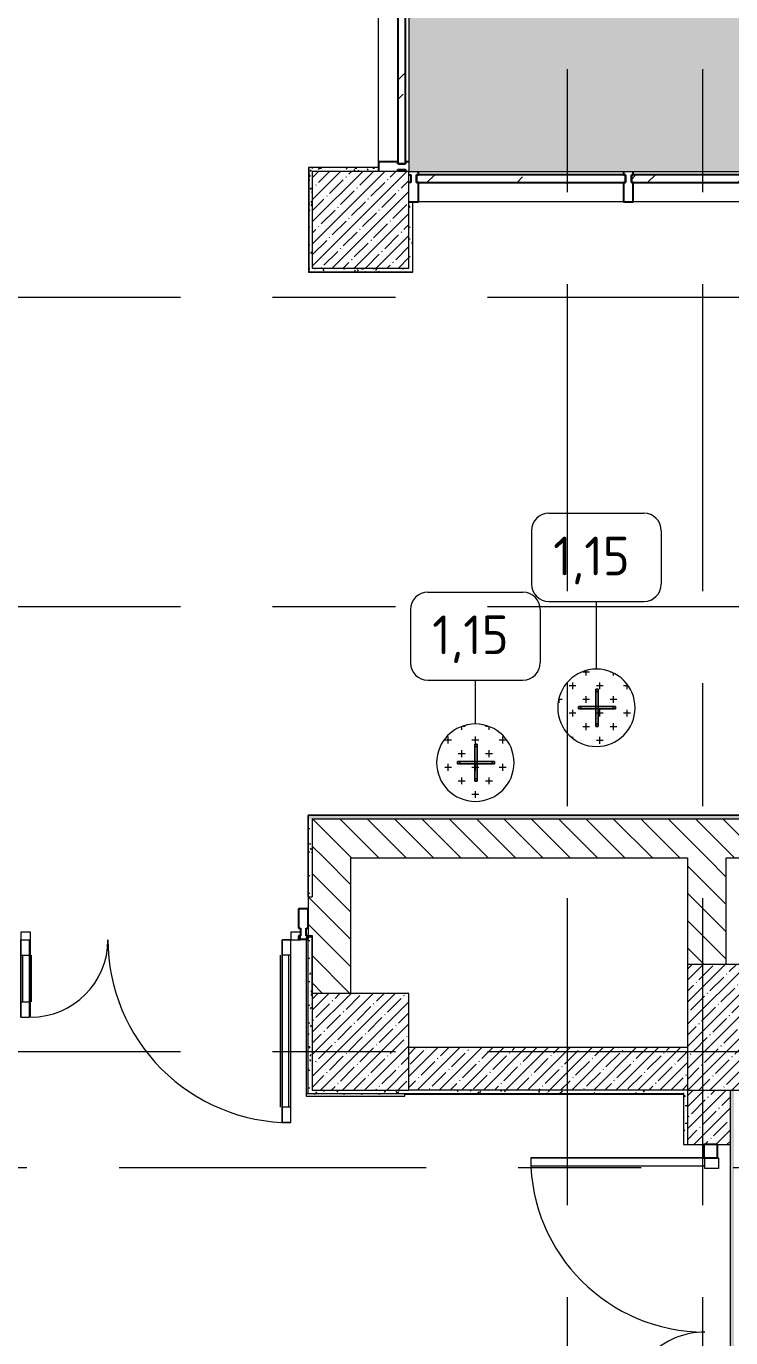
# Model space of a CAD drawing. Header units: millimetres. Extents: x 957 to 228198, y -8553 to 29000.
# Drawn here: x 61815 to 65456, y 9619 to 16401 of the extents above; entities that cross this region are included whole.
import ezdxf

# ---------------------------------------------------------------- set-up
doc = ezdxf.new("R2010")
doc.units = ezdxf.units.MM
doc.linetypes.add('Осевая', pattern=[3175, 635, -476.25, 1587.5, -476.25])
for name, color, linetype, lineweight in [('A-DETL', 7, 'Continuous', 9), ('A-DETL-GENF', 7, 'Continuous', 9), ('A-GLAZ-CURT', 7, 'Continuous', 9), ('A-GLAZ-CURT-1', 7, 'Continuous', 25), ('A-GLAZ-CWMG', 7, 'Continuous', 9), ('A-GLAZ-CWMG-1', 7, 'Continuous', 25), ('A-WALL', 7, 'Continuous', 9), ('I-FURN', 7, 'Continuous', 9), ('I-FURN-IDEN', 7, 'Continuous', 9), ('I-WALL', 7, 'Continuous', 9), ('S-COLS', 7, 'Continuous', 9), ('Оси-2', 7, 'Осевая', 9)]:
    doc.layers.add(name, color=color, linetype=linetype, lineweight=lineweight)
for name, color, linetype, lineweight, true_color in [('A-DETL-GENF-2', 7, 'Continuous', 9, 0xd4d4d4), ('A-DOOR-1', 7, 'Continuous', 9, 0xc0c0c0), ('A-WALL-1', 9, 'Continuous', 9, 0x808080), ('A-WALL-FNSH-1', 9, 'Continuous', 9, 0x808080), ('I-FURN-1', 9, 'Continuous', 9, 0x808080)]:
    doc.layers.add(name, color=color, linetype=linetype, lineweight=lineweight, true_color=true_color)
doc.styles.add('GOST Common_3', font='GOST_Common.ttf', dxfattribs={"height": 200})
pattern_1 = [(45, (-10247.55, 0), (-57.02463, 57.02463), []), (45, (-10190.526, 0), (-57.02463, 57.02463), [100.806, -20.161, 3.353, -16.808])]
pattern_2 = [(135, (-10247.55, 0), (-70.71068, -70.71068), [])]
pattern_3 = [(0, (-10247.55, 0), (121.92, 30.48), [10.058, -81.382, 10.058, -81.382, -487.68]), (0, (-10247.55, 0), (121.92, 30.48), [-182.88, 10.058, -172.822, 10.058, -81.382, -213.36]), (0, (-10247.55, 0), (121.92, 30.48), [-457.2, 10.058, -50.902, 10.058, -142.342]), (120, (-10201.83, 15.24), (-87.356454, 90.345817), [10.058, -81.382, 10.058, -81.382, -487.68]), (120, (-10201.83, 15.24), (-87.356454, 90.345817), [-182.88, 10.058, -172.822, 10.058, -81.382, -213.36]), (120, (-10201.83, 15.24), (-87.356454, 90.345817), [-457.2, 10.058, -50.902, 10.058, -142.342]), (240, (-10186.59, 76.2), (-34.563546, -120.825817), [10.058, -81.382, 10.058, -81.382, -487.68]), (240, (-10186.59, 76.2), (-34.563546, -120.825817), [-182.88, 10.058, -172.822, 10.058, -81.382, -213.36]), (240, (-10186.59, 76.2), (-34.563546, -120.825817), [-457.2, 10.058, -50.902, 10.058, -142.342])]

# ---------------------------------------------------------------- blocks, each defined once
blk = doc.blocks.new('BSC_Колонна _Прямоугольная - 650х500-23287315-План расстановки мебели и оборудования 3 этажа в осях 12-23')
at = {"layer": 'S-COLS'}
h = blk.add_hatch(dxfattribs=at)
h.set_pattern_fill('FP_35', color=256, style=0, pattern_type=2)
h.set_pattern_definition([(135, (11225, -75730), (-57.02463, -57.02463), []), (135, (11225, -75672.975), (-57.02463, -57.02463), [100.806, -20.161, 3.353, -16.808])])
h.paths.add_polyline_path([(325, 250), (-325, 250), (-325, -250), (325, -250)])
for p, q in [((325, 250), (-325, 250)), ((-325, 250), (-325, -250)), ((325, -250), (325, 250)), ((-325, -250), (325, -250))]:
    blk.add_line(p, q, dxfattribs=at)
blk = doc.blocks.new('BSC_Колонна _Прямоугольная - 500х500-V26-План расстановки мебели и оборудования 3 этажа в осях 12-23')
at = {"layer": 'S-COLS'}
h = blk.add_hatch(dxfattribs=at)
h.set_pattern_fill('FP_36', color=256, style=0, pattern_type=2)
h.set_pattern_definition([(45, (-73790, -11150), (-57.02463, 57.02463), []), (45, (-73732.975, -11150), (-57.02463, 57.02463), [100.806, -20.161, 3.353, -16.808])])
h.paths.add_polyline_path([(250, -250), (250, 250), (-250, 250), (-250, -250)])
for p, q in [((250, 250), (-250, 250)), ((-250, 250), (-250, -250)), ((250, -250), (250, 250)), ((-250, -250), (250, -250))]:
    blk.add_line(p, q, dxfattribs=at)
blk = doc.blocks.new('BSC_Колонна _Прямоугольная - 500х500-V28-План расстановки мебели и оборудования 3 этажа в осях 12-23')
at = {"layer": 'S-COLS'}
h = blk.add_hatch(dxfattribs=at)
h.set_pattern_fill('FP_38', color=256, style=0, pattern_type=2)
h.set_pattern_definition([(45, (-73790, -15400), (-57.02463, 57.02463), []), (45, (-73732.975, -15400), (-57.02463, 57.02463), [100.806, -20.161, 3.353, -16.808])])
h.paths.add_polyline_path([(250, -250), (250, 250), (-250, 250), (-250, -250)])
for p, q in [((250, 250), (-250, 250)), ((-250, 250), (-250, -250)), ((250, -250), (250, 250)), ((-250, -250), (250, -250))]:
    blk.add_line(p, q, dxfattribs=at)
blk = doc.blocks.new('Прямоугольный импост - Импост структурный с накладкой - 160мм Темный-31239202-План расстановки мебели и оборудования 3 этажа в осях 12-23')
at = {"layer": 'A-GLAZ-CWMG-1'}
for p, q in [((-50, 40), (-50, 140)), ((-50, 140), (0, 140)), ((-40, 40), (-50, 40)), ((-50, -17), (-50, 0)), ((-50, 0), (-40, 0)), ((-40, 0), (-40, 40)), ((-10, 40), (-10, 0)), ((0, 40), (-10, 40)), ((-10, 0), (0, 0))]:
    blk.add_line(p, q, dxfattribs=at)
blk = doc.blocks.new('Системная панель - Стекло - 40мм-30335137-План расстановки мебели и оборудования 3 этажа в осях 12-23')
at = {"layer": 'A-GLAZ-CURT'}
h = blk.add_hatch(dxfattribs=at)
h.set_pattern_fill('FP_50', color=256, style=0, pattern_type=2)
h.set_pattern_definition([(45, (-74720, -15533), (-282.8427, 282.8427), [200, -600]), (45, (-74920, -15633), (-282.8427, 282.8427), [600, -200]), (45, (-74520, -15733), (-282.8427, 282.8427), [200, -600])])
h.paths.add_polyline_path([(540, -40), (540, 0), (-540, 0), (-540, -40), (530, -40)])
at = {"layer": 'A-GLAZ-CURT-1'}
for p, q in [((540, 0), (-540, 0)), ((-540, 0), (-540, -40)), ((540, -40), (540, 0)), ((-540, -40), (540, -40))]:
    blk.add_line(p, q, dxfattribs=at)
blk = doc.blocks.new('Прямоугольный импост - Импост структурный с накладкой - 160мм-23562329-План расстановки мебели и оборудования 3 этажа в осях 12-23')
at = {"layer": 'A-GLAZ-CWMG'}
blk.add_line((75150, 15493), (74090, 15493), dxfattribs=at)
blk = doc.blocks.new('Прямоугольный импост - Импост структурный с накладкой - 160мм-30335139-План расстановки мебели и оборудования 3 этажа в осях 12-23')
at = {"layer": 'A-GLAZ-CWMG-1'}
for p, q in [((0, 140), (-50, 140)), ((-50, 140), (-50, 40)), ((-50, 40), (-40, 40)), ((-40, 0), (-50, 0)), ((-50, 0), (-50, -17)), ((-40, 40), (-40, 0)), ((-10, 0), (-10, 40)), ((-10, 40), (0, 40)), ((0, 0), (-10, 0))]:
    blk.add_line(p, q, dxfattribs=at)
blk = doc.blocks.new('Системная панель - Стекло - 40мм-V70-План расстановки мебели и оборудования 3 этажа в осях 12-23')
at = {"layer": 'A-GLAZ-CURT'}
h = blk.add_hatch(dxfattribs=at)
h.set_pattern_fill('FP_63', color=256, style=0, pattern_type=2)
h.set_pattern_definition([(45, (-75842.5, -15533), (-282.8427, 282.8427), [200, -600]), (45, (-76042.5, -15633), (-282.8427, 282.8427), [600, -200]), (45, (-75642.5, -15733), (-282.8427, 282.8427), [200, -600])])
h.paths.add_polyline_path([(552.5, -40), (552.5, 0), (-552.5, 0), (-552.5, -40), (542.5, -40)])
at = {"layer": 'A-GLAZ-CURT-1'}
for p, q in [((552.5, 0), (-552.5, 0)), ((-552.5, 0), (-552.5, -40)), ((552.5, -40), (552.5, 0)), ((-552.5, -40), (552.5, -40))]:
    blk.add_line(p, q, dxfattribs=at)
blk = doc.blocks.new('Прямоугольный импост - Импост структурный с накладкой - 160мм-23562332-План расстановки мебели и оборудования 3 этажа в осях 12-23')
at = {"layer": 'A-GLAZ-CWMG'}
blk.add_line((76285, 15493), (75200, 15493), dxfattribs=at)
blk = doc.blocks.new('Прямоугольный импост - Импост структурный с накладкой - 160мм-30335136-План расстановки мебели и оборудования 3 этажа в осях 12-23')
at = {"layer": 'A-GLAZ-CWMG-1'}
for p, q in [((-25, 40), (-25, 140)), ((-25, 140), (25, 140)), ((25, 140), (25, 40)), ((-15, 40), (-25, 40)), ((-25, -17), (-25, 0)), ((-25, 0), (-15, 0)), ((-15, 0), (-15, 40)), ((15, 40), (15, 0)), ((25, 40), (15, 40)), ((15, 0), (25, 0)), ((25, 0), (25, -17))]:
    blk.add_line(p, q, dxfattribs=at)
blk = doc.blocks.new('Системная панель - Стекло - 40мм-23562590-План расстановки мебели и оборудования 3 этажа в осях 12-23')
at = {"layer": 'A-GLAZ-CURT'}
h = blk.add_hatch(dxfattribs=at)
h.set_pattern_fill('FP_66', color=256, style=0, pattern_type=2)
h.set_pattern_definition([(135, (16054.17, -74123), (-282.8427, -282.8427), [200, -600]), (135, (16154.17, -74323), (-282.8427, -282.8427), [600, -200]), (135, (16254.17, -73923), (-282.8427, -282.8427), [200, -600])])
h.paths.add_polyline_path([(464.2, 0), (-464.2, 0), (-464.2, -40), (464.2, -40)])
at = {"layer": 'A-GLAZ-CURT-1'}
for p, q in [((464.2, 0), (-464.2, 0)), ((-464.2, 0), (-464.2, -40)), ((464.2, -40), (464.2, 0)), ((-464.2, -40), (464.2, -40))]:
    blk.add_line(p, q, dxfattribs=at)
blk = doc.blocks.new('Прямоугольный импост - Импост структурный с накладкой - 160мм Темный-31239176-План расстановки мебели и оборудования 3 этажа в осях 12-23')
at = {"layer": 'A-GLAZ-CWMG'}
blk.add_line((73883, 17641.7), (73883, 18550), dxfattribs=at)
blk = doc.blocks.new('вешалка - 1_15-25608323-План расстановки мебели и оборудования 3 этажа в осях 12-23')
at = {"layer": 'I-FURN'}
h = blk.add_hatch(dxfattribs=at)
h.set_pattern_fill('FP_69', color=256, style=0, pattern_type=2)
h.set_pattern_definition([(0, (-75009.31, -12876.67), (70.485, 70.485), [35.242, -105.727]), (90, (-74991.686, -12894.29), (-70.485, 70.485), [35.242, -105.727])])
h.paths.add_polyline_path([(24.1, -198.5), (70.9, -187), (113.6, -164.6), (149.7, -132.6), (177.1, -92.9), (194.2, -47.9), (200, 0), (194.2, 47.9), (177.1, 92.9), (149.7, 132.6), (113.6, 164.6), (70.9, 187), (24.1, 198.5), (-24.1, 198.5), (-70.9, 187), (-113.6, 164.6), (-149.7, 132.6), (-177.1, 92.9), (-194.2, 47.9), (-200, 0), (-194.2, -47.9), (-177.1, -92.9), (-149.7, -132.6), (-113.6, -164.6), (-70.9, -187), (-24.1, -198.5)])
at = {"layer": 'I-FURN-1'}
for p, q in [((9, 96), (-3, 96)), ((-3, 96), (-3, 84)), ((-3, 84), (-3, 96)), ((-3, 96), (9, 96)), ((9, 96), (-3, 96)), ((-3, 96), (-3, 84)), ((-3, 84), (-3, 96)), ((-3, 96), (9, 96)), ((-3, 84), (9, 84)), ((9, 84), (-3, 84)), ((-3, 84), (-3, 6)), ((-3, 6), (-3, 84)), ((9, 84), (9, 96)), ((9, 96), (9, 84)), ((9, 84), (9, 96)), ((9, 96), (9, 84)), ((9, 6), (9, 84)), ((9, 84), (9, 6)), ((-81, 6), (-93, 6)), ((-93, 6), (-93, -6)), ((-93, -6), (-93, 6)), ((-93, 6), (-81, 6)), ((-81, 6), (-93, 6)), ((-93, 6), (-93, -6)), ((-93, -6), (-93, 6)), ((-93, 6), (-81, 6)), ((-81, -6), (-81, 6)), ((-81, 6), (-81, -6)), ((-3, 6), (-81, 6)), ((-81, 6), (-3, 6)), ((9, 6), (-3, 6)), ((-3, 6), (-3, -6)), ((-3, -6), (-3, 6)), ((-3, 6), (9, 6)), ((87, 6), (9, 6)), ((9, 6), (87, 6)), ((9, -6), (9, 6)), ((9, 6), (9, -6)), ((87, 6), (87, -6)), ((99, 6), (87, 6)), ((87, 6), (99, 6)), ((87, -6), (87, 6)), ((99, 6), (87, 6)), ((87, 6), (99, 6)), ((99, -6), (99, 6)), ((99, 6), (99, -6)), ((99, -6), (99, 6)), ((99, 6), (99, -6)), ((-93, -6), (-81, -6)), ((-81, -6), (-93, -6)), ((-93, -6), (-81, -6)), ((-81, -6), (-93, -6)), ((-81, -6), (-3, -6)), ((-3, -6), (-81, -6)), ((-3, -6), (-3, -84)), ((-3, -84), (-3, -6)), ((-3, -6), (9, -6)), ((9, -6), (-3, -6)), ((9, -84), (9, -6)), ((9, -6), (87, -6)), ((87, -6), (9, -6)), ((9, -6), (9, -84)), ((87, -6), (99, -6)), ((99, -6), (87, -6)), ((87, -6), (99, -6)), ((99, -6), (87, -6)), ((9, -84), (-3, -84)), ((-3, -84), (-3, -96)), ((-3, -96), (-3, -84)), ((-3, -84), (9, -84)), ((-3, -84), (-3, -96)), ((-3, -96), (-3, -84)), ((-3, -96), (9, -96)), ((9, -96), (-3, -96)), ((-3, -96), (9, -96)), ((9, -96), (-3, -96)), ((9, -96), (9, -84)), ((9, -84), (9, -96)), ((9, -96), (9, -84)), ((9, -84), (9, -96))]:
    blk.add_line(p, q, dxfattribs=at)
for start, end in [(360, 180), (0, 180), (180, 360), (180, 0)]:
    blk.add_arc((0, 0), 200, start, end, dxfattribs=at)
blk = doc.blocks.new('вешалка - 1_15-V166-План расстановки мебели и оборудования 3 этажа в осях 12-23')
at = {"layer": 'I-FURN'}
h = blk.add_hatch(dxfattribs=at)
h.set_pattern_fill('FP_70', color=256, style=0, pattern_type=2)
h.set_pattern_definition([(0, (-74383.716, -12592.93), (70.485, 70.485), [35.242, -105.727]), (90, (-74366.095, -12610.55), (-70.485, 70.485), [35.242, -105.727])])
h.paths.add_polyline_path([(-24.1, -198.5), (24.1, -198.5), (70.9, -187), (113.6, -164.6), (149.7, -132.6), (177.1, -92.9), (194.2, -47.9), (200, 0), (194.2, 47.9), (176.4, 93.9), (149.7, 132.6), (113.6, 164.6), (70.9, 187), (24.1, 198.5), (-24.1, 198.5), (-70.9, 187), (-113.6, 164.6), (-149.7, 132.6), (-177.1, 92.9), (-194.2, 47.9), (-200, 0), (-194.2, -47.9), (-177.1, -92.9), (-149.7, -132.6), (-113.6, -164.6), (-70.9, -187)])
at = {"layer": 'I-FURN-1'}
for p, q in [((9, 96), (-3, 96)), ((-3, 96), (-3, 84)), ((-3, 84), (-3, 96)), ((-3, 96), (9, 96)), ((9, 96), (-3, 96)), ((-3, 96), (-3, 84)), ((-3, 84), (-3, 96)), ((-3, 96), (9, 96)), ((-3, 84), (9, 84)), ((9, 84), (-3, 84)), ((-3, 84), (-3, 6)), ((-3, 6), (-3, 84)), ((9, 84), (9, 96)), ((9, 96), (9, 84)), ((9, 84), (9, 96)), ((9, 96), (9, 84)), ((9, 6), (9, 84)), ((9, 84), (9, 6)), ((-81, 6), (-93, 6)), ((-93, 6), (-93, -6)), ((-93, -6), (-93, 6)), ((-93, 6), (-81, 6)), ((-81, 6), (-93, 6)), ((-93, 6), (-93, -6)), ((-93, -6), (-93, 6)), ((-93, 6), (-81, 6)), ((-81, -6), (-81, 6)), ((-81, 6), (-81, -6)), ((-3, 6), (-81, 6)), ((-81, 6), (-3, 6)), ((9, 6), (-3, 6)), ((-3, 6), (-3, -6)), ((-3, -6), (-3, 6)), ((-3, 6), (9, 6)), ((87, 6), (9, 6)), ((9, 6), (87, 6)), ((9, -6), (9, 6)), ((9, 6), (9, -6)), ((87, 6), (87, -6)), ((99, 6), (87, 6)), ((87, 6), (99, 6)), ((87, -6), (87, 6)), ((99, 6), (87, 6)), ((87, 6), (99, 6)), ((99, -6), (99, 6)), ((99, 6), (99, -6)), ((99, -6), (99, 6)), ((99, 6), (99, -6)), ((-93, -6), (-81, -6)), ((-81, -6), (-93, -6)), ((-93, -6), (-81, -6)), ((-81, -6), (-93, -6)), ((-81, -6), (-3, -6)), ((-3, -6), (-81, -6)), ((-3, -6), (-3, -84)), ((-3, -84), (-3, -6)), ((-3, -6), (9, -6)), ((9, -6), (-3, -6)), ((9, -84), (9, -6)), ((9, -6), (87, -6)), ((87, -6), (9, -6)), ((9, -6), (9, -84)), ((87, -6), (99, -6)), ((99, -6), (87, -6)), ((87, -6), (99, -6)), ((99, -6), (87, -6)), ((9, -84), (-3, -84)), ((-3, -84), (-3, -96)), ((-3, -96), (-3, -84)), ((-3, -84), (9, -84)), ((-3, -84), (-3, -96)), ((-3, -96), (-3, -84)), ((-3, -96), (9, -96)), ((9, -96), (-3, -96)), ((-3, -96), (9, -96)), ((9, -96), (-3, -96)), ((9, -96), (9, -84)), ((9, -84), (9, -96)), ((9, -96), (9, -84)), ((9, -84), (9, -96))]:
    blk.add_line(p, q, dxfattribs=at)
for start, end in [(360, 180), (0, 180), (180, 360), (180, 0)]:
    blk.add_arc((0, 0), 200, start, end, dxfattribs=at)
blk = doc.blocks.new('Дверь_Витражная_остекление_ - ДВН_ДАО_Главный вход_1200 в свету Д-22 _п_-32306833-План расстановки мебели и оборудования 3 этажа в осях 12-23')
at = {"layer": 'A-DETL-GENF'}
for p, q in [((-650, 35), (-650, 40)), ((-650, 40), (-595, 40)), ((-595, 40), (-595, -30)), ((650, 40), (595, 40)), ((595, 40), (595, -30)), ((650, 35), (650, 40)), ((-610, -30), (-650, -30)), ((-595, -30), (-650, -30)), ((-650, -35), (-650, -930)), ((-610, -930), (-610, -30)), ((595, -30), (650, -30)), ((610, -30), (610, -430)), ((650, -30), (610, -30)), ((650, -430), (650, -35)), ((610, -430), (650, -430)), ((-650, -930), (-610, -930))]:
    blk.add_line(p, q, dxfattribs=at)
at = {"layer": 'A-DOOR-1'}
for p, q in [((-650, -930), (-650, -35)), ((650, -430), (650, -35))]:
    blk.add_line(p, q, dxfattribs=at)
for centre, radius, start, end in [((-650, -30), 900, 270, 0), ((650, -30), 400, 180, 270)]:
    blk.add_arc(centre, radius, start, end, dxfattribs=at)
blk = doc.blocks.new('Прямоугольный импост - 50 x 70 мм-32306835-План расстановки мебели и оборудования 3 этажа в осях 12-23')
at = {"layer": 'A-GLAZ-CWMG-1'}
for p, q in [((0, 35), (-70, 35)), ((-70, 35), (-70, -35)), ((0, -35), (0, 35)), ((-70, -35), (0, -35))]:
    blk.add_line(p, q, dxfattribs=at)
blk = doc.blocks.new('Дверь_Витражная_остекление_ - В-18-32468702-План расстановки мебели и оборудования 3 этажа в осях 12-23')
at = {"layer": 'A-DETL-GENF'}
for p, q in [((-672.5, 965), (-627.5, 965)), ((-672.5, 965), (-672.5, 20)), ((-627.5, 965), (-672.5, 965)), ((-672.5, 965), (-672.5, 20)), ((-627.5, 965), (-627.5, 20)), ((-627.5, 20), (-627.5, 965)), ((-672.5, 885), (-627.5, 885)), ((-662.5, 885), (-662.5, 100)), ((-618.5, 885), (-618.5, 100)), ((722.5, 420), (677.5, 420)), ((677.5, 420), (677.5, 20)), ((722.5, 420), (677.5, 420)), ((677.5, 420), (677.5, 20)), ((722.5, 420), (722.5, 20)), ((722.5, 20), (722.5, 420)), ((668.5, 340), (668.5, 100)), ((722.5, 340), (677.5, 340)), ((712.5, 340), (712.5, 100)), ((-672.5, 100), (-627.5, 100)), ((722.5, 100), (677.5, 100)), ((-627.5, 20), (-672.5, 20)), ((-672.5, 20), (-627.5, 20))]:
    blk.add_line(p, q, dxfattribs=at)
at = {"layer": 'A-DOOR-1'}
for p, q in [((-672.5, 965), (-672.5, 20)), ((672.5, 420), (672.5, 20)), ((-672.5, 20), (-722.5, 20)), ((-722.5, 20), (-722.5, -20)), ((-672.5, -20), (-672.5, 20)), ((722.5, 20), (672.5, 20)), ((672.5, 20), (672.5, -20)), ((722.5, -20), (722.5, 20)), ((-722.5, -20), (-672.5, -20)), ((672.5, -20), (722.5, -20))]:
    blk.add_line(p, q, dxfattribs=at)
for centre, radius, start, end in [((-672.5, 20), 945, 360, 90), ((672.5, 20), 400, 90, 180)]:
    blk.add_arc(centre, radius, start, end, dxfattribs=at)
blk = doc.blocks.new('Прямоугольный импост - Импост структурный с накладкой - 160мм Темный-33326242-План расстановки мебели и оборудования 3 этажа в осях 12-23')
at = {"layer": 'A-GLAZ-CWMG-1'}
for p, q in [((0, 140), (-50, 140)), ((-50, 140), (-50, 40)), ((0, 40), (0, 140)), ((-50, 40), (-40, 40)), ((-40, 0), (-50, 0)), ((-50, 0), (-50, -17)), ((-40, 40), (-40, 0)), ((-10, 0), (-10, 40)), ((-10, 40), (0, 40)), ((0, 0), (-10, 0)), ((0, -17), (0, 0)), ((-50, -17), (0, -17))]:
    blk.add_line(p, q, dxfattribs=at)
blk = doc.blocks.new('Марка_Мебель - В прямоуг_Balcon_Марка-25523697-План расстановки мебели и оборудования 3 этажа в осях 12-23')
at = {"layer": 'I-FURN-IDEN'}
for p, q in [((-2.455, 2.278), (2.455, 2.278)), ((-3.355, 1.378), (-3.355, -1.384)), ((3.355, 1.378), (3.355, -1.378)), ((-2.461, -2.278), (2.455, -2.278))]:
    blk.add_line(p, q, dxfattribs=at)
for centre, radius, start, end in [((-2.455, 1.378), 0.9, 90, 180), ((2.455, 1.378), 0.9, 0, 90), ((-2.461, -1.384), 0.893, 180, 270), ((2.455, -1.378), 0.9, 270, 0)]:
    blk.add_arc(centre, radius, start, end, dxfattribs=at)

msp = doc.modelspace()

# ---------------------------------------------------------------- hatches: boundary and pattern name
at = {"layer": 'A-DETL-GENF-2'}
h = msp.add_hatch(color=256, dxfattribs=at)
h.paths.add_polyline_path([(74551, -258), (74551, 3300), (65610.4, 3300), (65610.4, -258), (68738.3, -258)])
h.paths.add_polyline_path([(31762.4, 15358), (31762.4, 15358), (31762.4, 17006.7)])
h.paths.add_polyline_path([(56312.4, 11900), (56312.4, 27358), (31662.4, 27358), (31662.4, 23858), (28262.4, 23858), (28262.4, 23799.7), (28495.1, 23799.7), (28495.1, 15358), (32132.4, 15358), (32132.4, 11900), (55912.4, 11900)])
h.paths.add_polyline_path([(68292.4, 15650), (74243.1, 15650), (74243.1, 18590), (63792.4, 18590), (63792.4, 15650), (68282.4, 15650)])
at = {"layer": 'I-WALL'}
h = msp.add_hatch(dxfattribs=at)
h.set_pattern_fill('FP_68', color=256, style=0, pattern_type=2)
h.set_pattern_definition(pattern_3)
h.paths.add_polyline_path([(63635.4, 15650), (63635.4, 15670), (63275.4, 15670), (63275.4, 15650), (63295.4, 15650)])
h = msp.add_hatch(dxfattribs=at)
h.set_pattern_fill('FP_68', color=256, style=0, pattern_type=2)
h.set_pattern_definition(pattern_3)
h.paths.add_polyline_path([(63275.4, 15130), (63295.4, 15130), (63295.4, 15150), (63292.4, 15150), (63292.4, 15650), (63275.4, 15650), (63275.4, 15278.8)])
h = msp.add_hatch(dxfattribs=at)
h.set_pattern_fill('FP_68', color=256, style=0, pattern_type=2)
h.set_pattern_definition(pattern_3)
h.paths.add_polyline_path([(63792.4, 15150), (63812.4, 15150.8), (63812.4, 15493), (63792.4, 15493), (63792.4, 15278.8)])
h = msp.add_hatch(dxfattribs=at)
h.set_pattern_fill('FP_68', color=256, style=0, pattern_type=2)
h.set_pattern_definition(pattern_3)
h.paths.add_polyline_path([(63812.4, 15130), (63812.4, 15150), (63295.4, 15150), (63295.4, 15130), (63792.4, 15130)])
h = msp.add_hatch(dxfattribs=at)
h.set_pattern_fill('FP_68', color=256, style=0, pattern_type=2)
h.set_pattern_definition(pattern_3)
h.paths.add_polyline_path([(69464.9, 12300), (69652.4, 12300), (69652.4, 12320), (63272.4, 12320), (63272.4, 12300), (69452.4, 12300)])
h = msp.add_hatch(dxfattribs=at)
h.set_pattern_fill('FP_68', color=256, style=0, pattern_type=2)
h.set_pattern_definition(pattern_3)
h.paths.add_polyline_path([(63292.4, 11900), (63292.4, 12300), (63272.4, 12299.9), (63272.4, 11900)])
h = msp.add_hatch(dxfattribs=at)
h.set_pattern_fill('FP_21', color=256, style=0, pattern_type=2)
h.set_pattern_definition(pattern_2)
h.paths.add_polyline_path([(67033, 12100), (69452.4, 12100), (69452.4, 12300), (63292.4, 12300), (63292.4, 12100), (66833, 12100)])
h = msp.add_hatch(dxfattribs=at)
h.set_pattern_fill('FP_21', color=256, style=0, pattern_type=2)
h.set_pattern_definition(pattern_2)
h.paths.add_polyline_path([(63292.4, 11400), (63492.4, 11400), (63492.4, 12100), (63292.4, 12100), (63292.4, 11700)])
h = msp.add_hatch(dxfattribs=at)
h.set_pattern_fill('FP_21', color=256, style=0, pattern_type=2)
h.set_pattern_definition(pattern_2)
h.paths.add_polyline_path([(65232.4, 11550), (65432.4, 11550), (65432.4, 12100), (65232.4, 12100), (65232.4, 11822.9)])
h = msp.add_hatch(dxfattribs=at)
h.set_pattern_fill('FP_21', color=256, style=0, pattern_type=2)
h.set_pattern_definition(pattern_2)
h.paths.add_polyline_path([(63292.4, 11700), (63292.4, 11900), (63272.4, 11900), (63272.4, 11700)])
h.paths.add_polyline_path([(60062.4, 11700), (60062.4, 11900), (59986.4, 11900), (59986.4, 11700), (60019.2, 11700)])
h.paths.add_polyline_path([(60562.4, 11700), (60582.4, 11700), (60582.4, 11900), (60562.4, 11900), (60562.4, 11822.9)])
h.paths.add_polyline_path([(58506.4, 11700), (58506.4, 11900), (58422.4, 11900), (58422.4, 11700)])
h = msp.add_hatch(dxfattribs=at)
h.set_pattern_fill('FP_68', color=256, style=0, pattern_type=2)
h.set_pattern_definition(pattern_3)
h.paths.add_polyline_path([(63292.4, 10900), (63292.4, 11690), (63272.4, 11690), (63272.4, 10900)])
h = msp.add_hatch(dxfattribs=at)
h.set_pattern_fill('FP_17', color=256, style=0, pattern_type=2)
h.set_pattern_definition(pattern_1)
h.paths.add_polyline_path([(65232.4, 10900), (65232.4, 11120), (63792.4, 11120), (63792.4, 10900), (65212.4, 10900)])
h = msp.add_hatch(dxfattribs=at)
h.set_pattern_fill('FP_68', color=256, style=0, pattern_type=2)
h.set_pattern_definition(pattern_3)
h.paths.add_polyline_path([(65211.4, 10880), (65212.4, 10880), (65211.4, 10900), (63272.4, 10900), (63272.4, 10880), (64378.7, 10880)])
h = msp.add_hatch(dxfattribs=at)
h.set_pattern_fill('FP_68', color=256, style=0, pattern_type=2)
h.set_pattern_definition(pattern_3)
h.paths.add_polyline_path([(65232.4, 8300), (65232.4, 9179), (65212.4, 9179), (65212.4, 8300)])
h.paths.add_polyline_path([(65232.4, 10619), (65232.4, 10900), (65212.4, 10900), (65212.4, 10619)])
h = msp.add_hatch(dxfattribs=at)
h.set_pattern_fill('FP_17', color=256, style=0, pattern_type=2)
h.set_pattern_definition(pattern_1)
h.paths.add_polyline_path([(65232.4, 7900), (65452.4, 7900), (65452.4, 9179), (65232.4, 9179), (65232.4, 8200)])
h.paths.add_polyline_path([(65452.4, 10619), (65452.4, 10900), (65232.4, 10900), (65232.4, 10619)])
h = msp.add_hatch(dxfattribs=at)
h.set_pattern_fill('FP_68', color=256, style=0, pattern_type=2)
h.set_pattern_definition(pattern_3)
h.paths.add_polyline_path([(65452.4, 4050), (65472.4, 4050), (65472.4, 4520), (65452.4, 4520), (65452.4, 4050)])
h.paths.add_polyline_path([(65452.4, 5020), (65472.4, 5020), (65472.4, 10900), (65452.4, 10900), (65452.4, 5775.2)])

# ---------------------------------------------------------------- linework, layer by layer
at = {"layer": 'A-DETL'}
for p, q in [((63792.4, 18590), (63792.4, 15650)), ((63792.4, 15650), (74243.1, 15650))]:
    msp.add_line(p, q, dxfattribs=at)
at = {"layer": 'A-WALL'}
for p, q in [((63272.4, 11900), (63292.4, 11900)), ((63772.1, 10880), (63772.1, 10879.5)), ((65232.4, 10900), (63792.4, 10900)), ((65212.4, 10880), (65212.4, 10619)), ((65232.4, 10900), (65232.4, 10619))]:
    msp.add_line(p, q, dxfattribs=at)
at = {"layer": 'A-WALL-1'}
for p, q in [((63635.4, 15670), (63275.4, 15670)), ((63275.4, 15670), (63275.4, 15130)), ((63635.4, 15650), (63635.4, 15670)), ((63812.4, 15493), (63792.4, 15493)), ((63812.4, 15130), (63812.4, 15493)), ((63275.4, 15130), (63812.4, 15130)), ((69672.4, 12320), (63272.4, 12320)), ((69652.4, 12300), (63292.4, 12300)), ((63292.4, 12300), (63292.4, 11900)), ((63492.4, 12100), (65232.4, 12100)), ((63492.4, 11400), (63492.4, 12100)), ((65232.4, 12100), (65232.4, 11550)), ((65432.4, 11550), (65432.4, 12100)), ((65432.4, 12100), (66833, 12100)), ((63272.4, 11900), (63272.4, 11700)), ((63272.4, 11700), (63292.4, 11700)), ((63292.4, 11690), (63272.4, 11690)), ((63292.4, 11700), (63292.4, 11400)), ((63292.4, 11400), (63292.4, 11690)), ((65232.4, 11120), (63792.4, 11120)), ((63272.4, 10882.6), (63272.4, 10880)), ((63772.1, 10880), (65212.4, 10880)), ((65452.4, 10900), (65452.4, 4050)), ((65212.4, 10619), (65452.4, 10619))]:
    msp.add_line(p, q, dxfattribs=at)
at = {"layer": 'A-WALL-FNSH-1'}
for p, q in [((63274.4, 15671), (63274.4, 15129)), ((63635.4, 15671), (63274.4, 15671)), ((63635.4, 15670), (63635.4, 15671)), ((63813.4, 15493), (63812.4, 15493)), ((63813.4, 15129), (63813.4, 15493)), ((63274.4, 15129), (63813.4, 15129)), ((63271.4, 12321), (63271.4, 11900)), ((69673.4, 12321), (63271.4, 12321)), ((63272.4, 11900), (63272.4, 12320)), ((63271.4, 11900), (63272.4, 11900)), ((63272.4, 11690), (63261.4, 11690)), ((63261.4, 11690), (63261.4, 10882.6)), ((63272.4, 10882.6), (63272.4, 11690)), ((63772.1, 10880), (63261, 10880)), ((63261, 10880), (63261, 10869)), ((63261, 10869), (63772.1, 10869)), ((63261.4, 10882.6), (63272.4, 10882.6)), ((65211.4, 10880.5), (63772.1, 10880.5)), ((63772.1, 10880.5), (63772.1, 10880)), ((63772.1, 10879.5), (65211.4, 10879.5)), ((63772.1, 10869), (63772.1, 10879.5)), ((65211.4, 10880), (65211.4, 10880.5)), ((65211.4, 10879.5), (65211.4, 10619)), ((65211.4, 10619), (65212.4, 10619))]:
    msp.add_line(p, q, dxfattribs=at)
at = {"layer": 'I-FURN-IDEN'}
for p, q in [((64761.8, 13075.2), (64761.8, 13426.7)), ((64136.2, 12791.5), (64136.2, 13019.3))]:
    msp.add_line(p, q, dxfattribs=at)
at = {"layer": 'Оси-2'}
for p, q in [((64612.4, -331.5), (64612.4, 25434.4)), ((65312.4, -331.5), (65312.4, 25030)), ((28163.2, 15000), (71402.4, 15000)), ((28163.2, 13400), (71402.4, 13400)), ((28163.2, 11100), (72002.4, 11100)), ((29433.2, 10500), (72002.4, 10500))]:
    msp.add_line(p, q, dxfattribs=at)

# ---------------------------------------------------------------- block references
at = {"layer": 'A-DOOR-1'}
for name, p, rotation in [('Дверь_Витражная_остекление_ - В-18-32468702-План расстановки мебели и оборудования 3 этажа в осях 12-23', (62509.9, 11697), 180), ('Дверь_Витражная_остекление_ - ДВН_ДАО_Главный вход_1200 в свету Д-22 _п_-32306833-План расстановки мебели и оборудования 3 этажа в осях 12-23', (65352.4, 9899), 269.9999999999994)]:
    msp.add_blockref(name, p, dxfattribs=dict(at, rotation=rotation))
at = {"layer": 'A-GLAZ-CURT', "rotation": 269.9999999999998}
msp.add_blockref('Системная панель - Стекло - 40мм-23562590-План расстановки мебели и оборудования 3 этажа в осях 12-23', (63775.4, 16154.2), dxfattribs=at)
at = {"layer": 'A-GLAZ-CURT'}
for name, p in [('Системная панель - Стекло - 40мм-30335137-План расстановки мебели и оборудования 3 этажа в осях 12-23', (64372.4, 15633)), ('Системная панель - Стекло - 40мм-V70-План расстановки мебели и оборудования 3 этажа в осях 12-23', (65494.9, 15633))]:
    msp.add_blockref(name, p, dxfattribs=at)
at = {"layer": 'A-GLAZ-CWMG'}
for name, p in [('Прямоугольный импост - Импост структурный с накладкой - 160мм Темный-31239176-План расстановки мебели и оборудования 3 этажа в осях 12-23', (-10247.6, -1941.7)), ('Прямоугольный импост - Импост структурный с накладкой - 160мм-23562329-План расстановки мебели и оборудования 3 этажа в осях 12-23', (-10247.6, 0)), ('Прямоугольный импост - Импост структурный с накладкой - 160мм-23562332-План расстановки мебели и оборудования 3 этажа в осях 12-23', (-10247.6, 0)), ('Прямоугольный импост - Импост структурный с накладкой - 160мм Темный-33326242-План расстановки мебели и оборудования 3 этажа в осях 12-23', (63272.4, 11697))]:
    msp.add_blockref(name, p, dxfattribs=at)
at = {"layer": 'A-GLAZ-CWMG', "extrusion": (0, 0, -1)}
for name, p, rotation in [('Прямоугольный импост - Импост структурный с накладкой - 160мм Темный-31239202-План расстановки мебели и оборудования 3 этажа в осях 12-23', (-63775.4, 15650), 270.0000000000002), ('Прямоугольный импост - Импост структурный с накладкой - 160мм-30335136-План расстановки мебели и оборудования 3 этажа в осях 12-23', (-64927.4, 15633), 180)]:
    msp.add_blockref(name, p, dxfattribs=dict(at, rotation=rotation))
at = {"layer": 'A-GLAZ-CWMG'}
for name, p, rotation in [('Прямоугольный импост - Импост структурный с накладкой - 160мм-30335139-План расстановки мебели и оборудования 3 этажа в осях 12-23', (63792.4, 15633), 180), ('Прямоугольный импост - 50 x 70 мм-32306835-План расстановки мебели и оборудования 3 этажа в осях 12-23', (65352.4, 10619), 89.99999999999942)]:
    msp.add_blockref(name, p, dxfattribs=dict(at, rotation=rotation))
at = {"layer": 'I-FURN-1'}
for name, p in [('вешалка - 1_15-25608323-План расстановки мебели и оборудования 3 этажа в осях 12-23', (64761.8, 12876.7)), ('вешалка - 1_15-V166-План расстановки мебели и оборудования 3 этажа в осях 12-23', (64136.2, 12592.9))]:
    msp.add_blockref(name, p, dxfattribs=at)
at = {"layer": 'I-FURN-IDEN', "xscale": 99.99999999999993, "yscale": 99.99999999999993, "zscale": 99.99999999999993}
for p in [(64761.8, 13654.5), (64136.2, 13247)]:
    msp.add_blockref('Марка_Мебель - В прямоуг_Balcon_Марка-25523697-План расстановки мебели и оборудования 3 этажа в осях 12-23', p, dxfattribs=at)
at = {"layer": 'S-COLS'}
for name, p in [('BSC_Колонна _Прямоугольная - 500х500-V28-План расстановки мебели и оборудования 3 этажа в осях 12-23', (63542.4, 15400)), ('BSC_Колонна _Прямоугольная - 500х500-V26-План расстановки мебели и оборудования 3 этажа в осях 12-23', (63542.4, 11150))]:
    msp.add_blockref(name, p, dxfattribs=at)
at = {"layer": 'S-COLS', "rotation": 270.0000000000007}
msp.add_blockref('BSC_Колонна _Прямоугольная - 650х500-23287315-План расстановки мебели и оборудования 3 этажа в осях 12-23', (65482.4, 11225), dxfattribs=at)

# ---------------------------------------------------------------- texts
at = {"layer": 'I-FURN-IDEN', "char_height": 200, "width": 505.063, "attachment_point": 1, "style": 'GOST Common_3'}
for insert in [(64538.8, 13761.5), (63913.2, 13354.1)]:
    msp.add_mtext('1,15', dxfattribs=dict(at, insert=insert))

doc.saveas('drawing.dxf')
